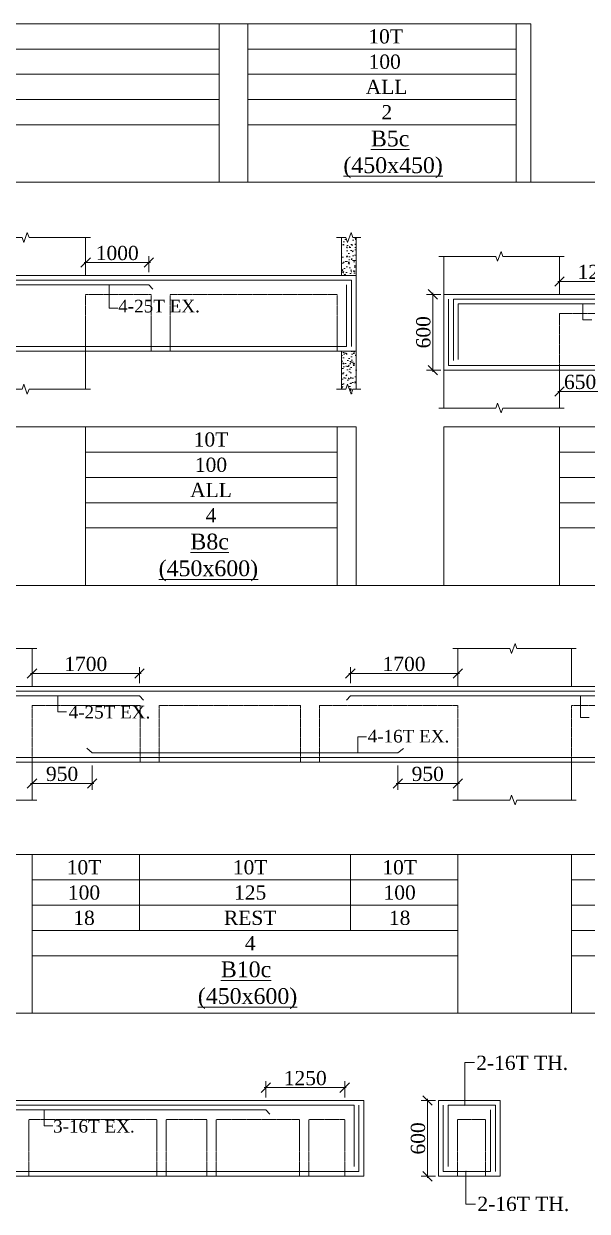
# Model space of a CAD drawing. Header units: millimetres. Extents: x 9781889 to 10654170, y -7832723 to -7608561.
# Drawn here: x 9931014 to 9939931, y -7796186 to -7777391 of the extents above; entities that cross this region are included whole.
import ezdxf
from ezdxf.enums import TextEntityAlignment as Align

# ---------------------------------------------------------------- set-up
doc = ezdxf.new("R2010")
doc.units = ezdxf.units.MM
doc.header["$LTSCALE"] = 10
doc.header["$PDMODE"] = 3
doc.linetypes.add('HIDDEN', pattern=[0.375, 0.25, -0.125])
for name, color, linetype, lineweight in [('S-CUT OUT LINE', 9, 'Continuous', 0), ('S-DIM L.S.', 7, 'Continuous', 0), ('S-HATCH', 8, 'Continuous', 0), ('S-L.S.SECTION', 5, 'Continuous', 0), ('S-L.S.SLAB LINE', 252, 'HIDDEN', 0), ('S-L.S.STEEL', 1, 'Continuous', 9), ('S-SECTION MARK', 7, 'Continuous', 0), ('S-SHEET', 251, 'Continuous', 0), ('S-TEXT', 7, 'Continuous', 0), ('S-TEXT L.S. BEAM NO.', 30, 'Continuous', 0), ('S-TEXT. L.S.', 7, 'Continuous', 0)]:
    doc.layers.add(name, color=color, linetype=linetype, lineweight=lineweight)
doc.styles.add('135', font='arial.ttf', dxfattribs={"width": 0.8, "height": 135})
doc.styles.get("Standard").update_dxf_attribs({"font": 'arial.ttf'})
doc.styles.add('TEXT', font='times.ttf')
doc.dimstyles.new('75', dxfattribs={"dimtxt": 135, "dimasz": 90, "dimexe": 0.1, "dimexo": 0.03, "dimgap": 0.09, "dimtad": 1, "dimdec": 0, "dimzin": 0, "dimdsep": 46, "dimtxsty": '135', "dimblk": 'ARCHTICK', "dimcen": 0.09, "dimclrd": 256, "dimclre": 256, "dimclrt": 256, "dimadec": 0, "dimazin": 0, "dimtfac": 1, "dimtdec": 0, "dimtofl": 0, "dimtmove": 1, "dimatfit": 3, "dimldrblk": 'DOTSMALL', "dimfxl": 1, "dimtolj": 1, "dimtzin": 0, "dimlwd": -1, "dimlwe": -1, "dimarcsym": 0})
doc.dimstyles.new('SETU_1', dxfattribs={"dimtxt": 200, "dimasz": 150, "dimexe": 100, "dimexo": 50, "dimgap": 35, "dimtad": 1, "dimdec": 0, "dimzin": 0, "dimdsep": 46, "dimtxsty": 'Standard', "dimblk": 'OBLIQUE', "dimcen": 150, "dimdle": 25, "dimclrd": 256, "dimclre": 7, "dimclrt": 256, "dimadec": 0, "dimazin": 0, "dimtfac": 1, "dimtdec": 0, "dimtofl": 0, "dimtmove": 1, "dimatfit": 3, "dimfxl": 1, "dimtolj": 1, "dimtzin": 0, "dimlwd": -1, "dimlwe": 5, "dimarcsym": 1})
pattern_1 = [(50, (-102448.59, 44267.31), (182.184669, -15.9390855), [19.05, -209.55]), (355, (-102448.59, 44267.31), (-35.2434214, 191.0568452), [15.24, -167.6405842]), (100.4514447, (-102433.4, 44265.98), (146.941247, 175.117752), [16.1900088, -178.0902446]), (46.1842, (-102448.59, 44318.11), (271.079041, -42.042328), [28.575, -314.325]), (96.6355576, (-102426, 44314.6), (237.404134, 247.4261246), [24.285023, -267.135608]), (351.1841512, (-102448.6, 44318.1), (237.404134, 247.4261246), [22.859967, -251.459732]), (21, (-102423.19, 44305.41), (151.6143913, -102.2651982), [19.05, -209.55]), (326, (-102423.19, 44305.41), (61.8020283, 184.187966), [15.24, -167.64]), (71.451445, (-102410.55, 44296.89), (213.4164193, 81.922769), [16.1900088, -178.0899376]), (37.5, (-102448.59, 44267.31), (3.08860325, 84.55503887), [0, -165.608, 0, -170.18, 0, -168.275]), (7.5, (-102448.59, 44267.31), (66.8196625, 100.1805748), [0, -97.028, 0, -161.798, 0, -64.135]), (327.5, (-102505.23, 44267.31), (135.59059517, -5.728744), [0, -63.5, 0, -198.12, 0, -262.89]), (317.5, (-102530.63, 44267.31), (148.1291814, 25.426491), [0, -82.55, 0, -131.572, 0, -186.69])]

# ---------------------------------------------------------------- blocks, each defined once
blk = doc.blocks.new('_Oblique')
at = {"color": 0, "linetype": 'ByBlock', "lineweight": -2}
blk.add_line((-0.5, -0.5), (0.5, 0.5), dxfattribs=at)
blk = doc.blocks.new('*D88')
at = {"layer": 'Defpoints', "color": 0, "transparency": 16777216}
for p in [(9931993, -7781171), (9931993, -7781374, 0), (9932993, -7781374, 0)]:
    blk.add_point(p, dxfattribs=at)
at = {"layer": 'S-DIM L.S.', "color": 7, "lineweight": 5, "transparency": 16777216}
for p, q in [((9931993, -7781324), (9931993, -7781071)), ((9932993, -7781324), (9932993, -7781071))]:
    blk.add_line(p, q, dxfattribs=at)
at = {"layer": 'S-DIM L.S.', "transparency": 16777216}
blk.add_line((9933018, -7781171), (9931968, -7781171), dxfattribs=at)
at = {"layer": 'S-DIM L.S.', "transparency": 16777216, "xscale": 150, "yscale": 150, "zscale": 150, "rotation": 180}
blk.add_blockref('_Oblique', (9931993, -7781171), dxfattribs=at)
at = {"layer": 'S-DIM L.S.', "transparency": 16777216, "xscale": 150, "yscale": 150, "zscale": 150}
blk.add_blockref('_Oblique', (9932993, -7781171), dxfattribs=at)
at = {"layer": 'S-DIM L.S.', "transparency": 16777216, "insert": (9932493, -7781021), "char_height": 225, "attachment_point": 5, "style": 'TEXT'}
blk.add_mtext('\\A1;1000', dxfattribs=at)
blk = doc.blocks.new('_ArchTick')
at = {"color": 0, "linetype": 'ByBlock', "const_width": 0.15}
blk.add_lwpolyline([(-0.5, -0.5), (0.5, 0.5)], dxfattribs=at)
blk = doc.blocks.new('*D89')
at = {"layer": 'Defpoints', "color": 0, "transparency": 16777216}
for p in [(9937663, -7781674), (9937488, -7782874), (9937663, -7782874)]:
    blk.add_point(p, dxfattribs=at)
at = {"layer": 'S-DIM L.S.', "color": 7, "lineweight": 5, "transparency": 16777216}
for p, q in [((9937613, -7781674), (9937388, -7781674)), ((9937613, -7782874), (9937388, -7782874))]:
    blk.add_line(p, q, dxfattribs=at)
at = {"layer": 'S-DIM L.S.', "transparency": 16777216}
blk.add_line((9937488, -7781649), (9937488, -7782899), dxfattribs=at)
at = {"layer": 'S-DIM L.S.', "transparency": 16777216, "xscale": 150, "yscale": 150, "zscale": 150}
for p, rotation in [((9937488, -7781674), 90), ((9937488, -7782874), 270)]:
    blk.add_blockref('_Oblique', p, dxfattribs=dict(at, rotation=rotation))
at = {"layer": 'S-DIM L.S.', "transparency": 16777216, "insert": (9937338, -7782274), "char_height": 225, "attachment_point": 5, "rotation": 90, "style": 'TEXT'}
blk.add_mtext('\\A1;600', dxfattribs=at)
blk = doc.blocks.new('*D78')
at = {"layer": 'Defpoints', "color": 0, "transparency": 16777216}
for p in [(9939493, -7781471), (9939493, -7781674, 0), (9940743, -7781674, 0)]:
    blk.add_point(p, dxfattribs=at)
at = {"layer": 'S-DIM L.S.', "transparency": 16777216}
blk.add_line((9940768, -7781471), (9939468, -7781471), dxfattribs=at)
at = {"layer": 'S-DIM L.S.', "color": 7, "lineweight": 5, "transparency": 16777216}
for p, q in [((9939493, -7781624), (9939493, -7781371)), ((9940743, -7781624), (9940743, -7781371))]:
    blk.add_line(p, q, dxfattribs=at)
at = {"layer": 'S-DIM L.S.', "transparency": 16777216, "xscale": 150, "yscale": 150, "zscale": 150, "rotation": 180}
blk.add_blockref('_Oblique', (9939493, -7781471), dxfattribs=at)
at = {"layer": 'S-DIM L.S.', "transparency": 16777216, "xscale": 150, "yscale": 150, "zscale": 150}
blk.add_blockref('_Oblique', (9940743, -7781471), dxfattribs=at)
at = {"layer": 'S-DIM L.S.', "transparency": 16777216, "insert": (9940118, -7781321), "char_height": 225, "attachment_point": 5, "style": 'TEXT'}
blk.add_mtext('\\A1;1250', dxfattribs=at)
blk = doc.blocks.new('*D80')
at = {"layer": 'Defpoints', "color": 0, "transparency": 16777216}
for p in [(9939493, -7782874, 0), (9940143, -7782874, 0), (9939493, -7783211)]:
    blk.add_point(p, dxfattribs=at)
at = {"layer": 'S-DIM L.S.', "color": 7, "lineweight": 5, "transparency": 16777216}
for p, q in [((9939493, -7782924), (9939493, -7783311)), ((9940143, -7782924), (9940143, -7783311))]:
    blk.add_line(p, q, dxfattribs=at)
at = {"layer": 'S-DIM L.S.', "transparency": 16777216}
blk.add_line((9940168, -7783211), (9939468, -7783211), dxfattribs=at)
at = {"layer": 'S-DIM L.S.', "transparency": 16777216, "xscale": 150, "yscale": 150, "zscale": 150, "rotation": 180}
blk.add_blockref('_Oblique', (9939493, -7783211), dxfattribs=at)
at = {"layer": 'S-DIM L.S.', "transparency": 16777216, "xscale": 150, "yscale": 150, "zscale": 150}
blk.add_blockref('_Oblique', (9940143, -7783211), dxfattribs=at)
at = {"layer": 'S-DIM L.S.', "transparency": 16777216, "insert": (9939818, -7783061), "char_height": 225, "attachment_point": 5, "style": 'TEXT'}
blk.add_mtext('\\A1;650', dxfattribs=at)
blk = doc.blocks.new('*D47')
at = {"layer": 'Defpoints', "color": 0, "transparency": 16777216}
for p in [(9931145, -7787675), (9931145, -7787879, 0), (9932845, -7787879, 0)]:
    blk.add_point(p, dxfattribs=at)
at = {"layer": 'S-DIM L.S.', "transparency": 16777216}
blk.add_line((9932870, -7787675), (9931120, -7787675), dxfattribs=at)
at = {"layer": 'S-DIM L.S.', "color": 7, "lineweight": 5, "transparency": 16777216}
for p, q in [((9931145, -7787829), (9931145, -7787575)), ((9932845, -7787829), (9932845, -7787575))]:
    blk.add_line(p, q, dxfattribs=at)
at = {"layer": 'S-DIM L.S.', "transparency": 16777216, "xscale": 150, "yscale": 150, "zscale": 150, "rotation": 180}
blk.add_blockref('_Oblique', (9931145, -7787675), dxfattribs=at)
at = {"layer": 'S-DIM L.S.', "transparency": 16777216, "xscale": 150, "yscale": 150, "zscale": 150}
blk.add_blockref('_Oblique', (9932845, -7787675), dxfattribs=at)
at = {"layer": 'S-DIM L.S.', "transparency": 16777216, "insert": (9931995, -7787525), "char_height": 225, "attachment_point": 5, "style": 'TEXT'}
blk.add_mtext('\\A1;1700', dxfattribs=at)
blk = doc.blocks.new('*D49')
at = {"layer": 'Defpoints', "color": 0, "transparency": 16777216}
for p in [(9937882, -7787675), (9936182, -7787879, 0), (9937882, -7787879, 0)]:
    blk.add_point(p, dxfattribs=at)
at = {"layer": 'S-DIM L.S.', "transparency": 16777216}
blk.add_line((9936157, -7787675), (9937907, -7787675), dxfattribs=at)
at = {"layer": 'S-DIM L.S.', "color": 7, "lineweight": 5, "transparency": 16777216}
for p, q in [((9936182, -7787829), (9936182, -7787575)), ((9937882, -7787829), (9937882, -7787575))]:
    blk.add_line(p, q, dxfattribs=at)
at = {"layer": 'S-DIM L.S.', "transparency": 16777216, "xscale": 150, "yscale": 150, "zscale": 150, "rotation": 180}
blk.add_blockref('_Oblique', (9936182, -7787675), dxfattribs=at)
at = {"layer": 'S-DIM L.S.', "transparency": 16777216, "xscale": 150, "yscale": 150, "zscale": 150}
blk.add_blockref('_Oblique', (9937882, -7787675), dxfattribs=at)
at = {"layer": 'S-DIM L.S.', "transparency": 16777216, "insert": (9937032, -7787525), "char_height": 225, "attachment_point": 5, "style": 'TEXT'}
blk.add_mtext('\\A1;1700', dxfattribs=at)
blk = doc.blocks.new('*D52')
at = {"layer": 'Defpoints', "color": 0, "transparency": 16777216}
for p in [(9936932, -7789079, 0), (9937882, -7789079, 0), (9937882, -7789415)]:
    blk.add_point(p, dxfattribs=at)
at = {"layer": 'S-DIM L.S.', "color": 7, "lineweight": 5, "transparency": 16777216}
for p, q in [((9936932, -7789129), (9936932, -7789515)), ((9937882, -7789129), (9937882, -7789515))]:
    blk.add_line(p, q, dxfattribs=at)
at = {"layer": 'S-DIM L.S.', "transparency": 16777216}
blk.add_line((9936907, -7789415), (9937907, -7789415), dxfattribs=at)
at = {"layer": 'S-DIM L.S.', "transparency": 16777216, "xscale": 150, "yscale": 150, "zscale": 150, "rotation": 180}
blk.add_blockref('_Oblique', (9936932, -7789415), dxfattribs=at)
at = {"layer": 'S-DIM L.S.', "transparency": 16777216, "xscale": 150, "yscale": 150, "zscale": 150}
blk.add_blockref('_Oblique', (9937882, -7789415), dxfattribs=at)
at = {"layer": 'S-DIM L.S.', "transparency": 16777216, "insert": (9937407, -7789265), "char_height": 225, "attachment_point": 5, "style": 'TEXT'}
blk.add_mtext('\\A1;950', dxfattribs=at)
blk = doc.blocks.new('*D53')
at = {"layer": 'Defpoints', "color": 0, "transparency": 16777216}
for p in [(9931145, -7789079, 0), (9932095, -7789079, 0), (9931145, -7789415)]:
    blk.add_point(p, dxfattribs=at)
at = {"layer": 'S-DIM L.S.', "color": 7, "lineweight": 5, "transparency": 16777216}
for p, q in [((9931145, -7789129), (9931145, -7789515)), ((9932095, -7789129), (9932095, -7789515))]:
    blk.add_line(p, q, dxfattribs=at)
at = {"layer": 'S-DIM L.S.', "transparency": 16777216}
blk.add_line((9932120, -7789415), (9931120, -7789415), dxfattribs=at)
at = {"layer": 'S-DIM L.S.', "transparency": 16777216, "xscale": 150, "yscale": 150, "zscale": 150, "rotation": 180}
blk.add_blockref('_Oblique', (9931145, -7789415), dxfattribs=at)
at = {"layer": 'S-DIM L.S.', "transparency": 16777216, "xscale": 150, "yscale": 150, "zscale": 150}
blk.add_blockref('_Oblique', (9932095, -7789415), dxfattribs=at)
at = {"layer": 'S-DIM L.S.', "transparency": 16777216, "insert": (9931620, -7789265), "char_height": 225, "attachment_point": 5, "style": 'TEXT'}
blk.add_mtext('\\A1;950', dxfattribs=at)
blk = doc.blocks.new('*D139')
at = {"layer": 'Defpoints', "color": 0, "transparency": 16777216}
for p in [(9936093, -7794229), (9934843, -7794433, 0), (9936093, -7794433, 0)]:
    blk.add_point(p, dxfattribs=at)
at = {"layer": 'S-DIM L.S.', "transparency": 16777216}
blk.add_line((9934818, -7794229), (9936118, -7794229), dxfattribs=at)
at = {"layer": 'S-DIM L.S.', "color": 7, "lineweight": 5, "transparency": 16777216}
for p, q in [((9934843, -7794383), (9934843, -7794129)), ((9936093, -7794383), (9936093, -7794129))]:
    blk.add_line(p, q, dxfattribs=at)
at = {"layer": 'S-DIM L.S.', "transparency": 16777216, "xscale": 150, "yscale": 150, "zscale": 150, "rotation": 180}
blk.add_blockref('_Oblique', (9934843, -7794229), dxfattribs=at)
at = {"layer": 'S-DIM L.S.', "transparency": 16777216, "xscale": 150, "yscale": 150, "zscale": 150}
blk.add_blockref('_Oblique', (9936093, -7794229), dxfattribs=at)
at = {"layer": 'S-DIM L.S.', "transparency": 16777216, "insert": (9935468, -7794080), "char_height": 225, "attachment_point": 5, "style": 'TEXT'}
blk.add_mtext('\\A1;1250', dxfattribs=at)
blk = doc.blocks.new('*D142')
at = {"layer": 'Defpoints', "color": 0, "transparency": 16777216}
for p in [(9937577, -7794433), (9937402, -7795633), (9937577, -7795633)]:
    blk.add_point(p, dxfattribs=at)
at = {"layer": 'S-DIM L.S.', "color": 7, "lineweight": 5, "transparency": 16777216}
for p, q in [((9937527, -7794433), (9937302, -7794433)), ((9937527, -7795633), (9937302, -7795633))]:
    blk.add_line(p, q, dxfattribs=at)
at = {"layer": 'S-DIM L.S.', "transparency": 16777216}
blk.add_line((9937402, -7794408), (9937402, -7795658), dxfattribs=at)
at = {"layer": 'S-DIM L.S.', "transparency": 16777216, "xscale": 150, "yscale": 150, "zscale": 150}
for p, rotation in [((9937402, -7794433), 90), ((9937402, -7795633), 270)]:
    blk.add_blockref('_Oblique', p, dxfattribs=dict(at, rotation=rotation))
at = {"layer": 'S-DIM L.S.', "transparency": 16777216, "insert": (9937253, -7795033), "char_height": 225, "attachment_point": 5, "rotation": 90, "style": 'TEXT'}
blk.add_mtext('\\A1;600', dxfattribs=at)

msp = doc.modelspace()

# ---------------------------------------------------------------- hatches: boundary and pattern name
at = {"layer": 'S-HATCH'}
h = msp.add_hatch(dxfattribs=at)
h.set_pattern_fill('AR-CONC', color=256)
h.set_pattern_definition(pattern_1)
h.paths.add_polyline_path([(9936042.8, -7781374.5), (9936272.8, -7781374.5), (9936272.8, -7780774.5), (9936223.1, -7780774.5), (9936195.1, -7780697.6), (9936139.2, -7780851.3), (9936111.2, -7780774.5), (9936042.8, -7780774.5)])
h = msp.add_hatch(dxfattribs=at)
h.set_pattern_fill('AR-CONC', color=256)
h.set_pattern_definition(pattern_1)
h.paths.add_polyline_path([(9936139.2, -7783097.6), (9936195.1, -7783251.3), (9936223.1, -7783174.5), (9936272.8, -7783174.5), (9936272.8, -7782574.5), (9936042.8, -7782574.5), (9936042.8, -7783174.5), (9936111.2, -7783174.5)])

# ---------------------------------------------------------------- linework, layer by layer
at = {"layer": 'S-CUT OUT LINE', "color": 5, "elevation": 0}
for points in [[(9930114.5, -7780774.5), (9930986, -7780774.5), (9931013.9, -7780851.3), (9931069.9, -7780697.6), (9931097.9, -7780774.5), (9932067.8, -7780774.5)], [(9935964.5, -7780774.5), (9936111.2, -7780774.5), (9936139.2, -7780851.3), (9936195.1, -7780697.6), (9936223.1, -7780774.5), (9936347.8, -7780774.5)], [(9937584.4, -7781074.5), (9938484.8, -7781074.5), (9938512.8, -7781151.3), (9938568.7, -7780997.6), (9938596.7, -7781074.5), (9939567.7, -7781074.5)], [(9930114.5, -7783174.5), (9930986, -7783174.5), (9931013.9, -7783097.6), (9931069.9, -7783251.3), (9931097.9, -7783174.5), (9932067.8, -7783174.5)], [(9935964.5, -7783174.5), (9936111.2, -7783174.5), (9936139.2, -7783097.6), (9936195.1, -7783251.3), (9936223.1, -7783174.5), (9936347.8, -7783174.5)], [(9937584.4, -7783474.5), (9938484.8, -7783474.5), (9938512.8, -7783397.6), (9938568.7, -7783551.3), (9938596.7, -7783474.5), (9939567.7, -7783474.5)], [(9929266.4, -7787278.9), (9930219.7, -7787278.9), (9930247.7, -7787355.7), (9930303.6, -7787202), (9930331.6, -7787278.9), (9931219.7, -7787278.9)], [(9937803.9, -7787278.9), (9938705.5, -7787278.9), (9938733.5, -7787355.7), (9938789.5, -7787202), (9938817.4, -7787278.9), (9939757.2, -7787278.9)], [(9929266.4, -7789678.9), (9930219.7, -7789678.9), (9930247.7, -7789602), (9930303.6, -7789755.7), (9930331.6, -7789678.9), (9931219.7, -7789678.9)], [(9937803.9, -7789678.9), (9938705.5, -7789678.9), (9938733.5, -7789602), (9938789.5, -7789755.7), (9938817.4, -7789678.9), (9939757.2, -7789678.9)]]:
    msp.add_lwpolyline(points, dxfattribs=at)
at = {"layer": 'S-L.S.SECTION'}
for p, q in [((9931992.8, -7781374.5, 0), (9931992.8, -7780774.5, 0)), ((9936042.8, -7781374.5, 0), (9936042.8, -7780774.5, 0)), ((9936272.8, -7781374.5, 0), (9936272.8, -7780774.5, 0)), ((9937662.7, -7781674.5, 0), (9937662.7, -7781074.5, 0)), ((9939492.7, -7781674.5, 0), (9939492.7, -7781074.5, 0)), ((9922197.8, -7781374.5, 0), (9936272.8, -7781374.5, 0)), ((9936272.8, -7782574.5, 0), (9936272.8, -7781374.5, 0)), ((9937662.7, -7781674.5, 0), (9945872.7, -7781674.5, 0)), ((9937662.7, -7781674.5, 0), (9937662.7, -7782874.5, 0)), ((9916827.7, -7782575.6, 0), (9936272.8, -7782574.5, 0)), ((9931992.8, -7782574.5, 0), (9931992.8, -7783174.5, 0)), ((9936042.8, -7782574.5, 0), (9936042.8, -7783174.5, 0)), ((9936272.8, -7782574.5, 0), (9936272.8, -7783174.5, 0)), ((9937662.7, -7782874.5, 0), (9945872.7, -7782874.5, 0)), ((9937662.7, -7782874.5, 0), (9937662.7, -7783474.5, 0)), ((9939492.7, -7782874.5, 0), (9939492.7, -7783474.5, 0)), ((9931144.7, -7787878.9, 0), (9931144.7, -7787278.9, 0)), ((9937882.2, -7787878.9, 0), (9937882.2, -7787278.9, 0)), ((9939682.2, -7787878.9, 0), (9939682.2, -7787278.9, 0)), ((9916827.7, -7787878.9, 0), (9943661.6, -7787878.9, 0)), ((9916827.7, -7789078.9, 0), (9943661.6, -7789078.9, 0)), ((9931144.7, -7789078.9, 0), (9931144.7, -7789678.9, 0)), ((9937882.2, -7789078.9, 0), (9937882.2, -7789678.9, 0)), ((9939682.2, -7789078.9, 0), (9939682.2, -7789678.9, 0)), ((9936393.1, -7794433.3, 0), (9927138.1, -7794433.3, 0)), ((9936393, -7794433.3, 0), (9936393, -7795633.3, 0)), ((9937577.5, -7794433.3, 0), (9938552, -7794433.3, 0)), ((9937577.5, -7794433.3), (9937577.5, -7795633.3)), ((9938552, -7795633.3, 0), (9938552, -7794433.3, 0)), ((9936393.1, -7795633.3, 0), (9927438.1, -7795633.3, 0)), ((9937577.5, -7795633.3, 0), (9938552, -7795633.3, 0))]:
    msp.add_line(p, q, dxfattribs=at)
at = {"layer": 'S-L.S.SLAB LINE', "ltscale": 0.3}
for p, q in [((9931992.8, -7781674.5, 0), (9933030.7, -7781674.5, 0)), ((9931992.8, -7781674.5, 0), (9931992.8, -7782574.5, 0)), ((9933030.7, -7781674.5, 0), (9933030.7, -7782574.5, 0)), ((9933330.7, -7781674.5, 0), (9935972.8, -7781674.5, 0)), ((9933330.7, -7781674.5, 0), (9933330.7, -7782574.5, 0)), ((9935972.8, -7781674.5, 0), (9935972.8, -7782574.5, 0)), ((9937662.7, -7781974.5, 0), (9937662.7, -7781974.5, 0)), ((9939492.7, -7781974.5, 0), (9944042.7, -7781974.5)), ((9939492.7, -7781974.5, 0), (9939492.7, -7782874.5, 0)), ((9931144.7, -7788178.9, 0), (9932857.2, -7788178.9, 0)), ((9931144.7, -7788178.9, 0), (9931144.7, -7789078.9, 0)), ((9932857.2, -7788178.9, 0), (9932857.2, -7789078.9, 0)), ((9933157.2, -7788178.9, 0), (9935394.7, -7788178.9, 0)), ((9933157.2, -7788178.9, 0), (9933157.2, -7789078.9, 0)), ((9935394.7, -7788178.9, 0), (9935394.7, -7789078.9, 0)), ((9935694.7, -7788178.9, 0), (9937882.2, -7788178.9, 0)), ((9935694.7, -7788178.9, 0), (9935694.7, -7789078.9, 0)), ((9937882.2, -7788178.9, 0), (9937882.2, -7789078.9, 0)), ((9939682.2, -7788178.9, 0), (9940719.7, -7788178.9, 0)), ((9939682.2, -7788178.9, 0), (9939682.2, -7789078.9, 0)), ((9933119.1, -7794733.3, 0), (9931093.1, -7794733.3, 0)), ((9931093.1, -7794733.3), (9931093.1, -7795633.3)), ((9933119.1, -7794733.3), (9933119.1, -7795633.3)), ((9933910.9, -7794733.3, 0), (9933269.1, -7794733.3, 0)), ((9933269.1, -7794733.3), (9933269.1, -7795633.3)), ((9933910.9, -7794733.3), (9933910.9, -7795633.3)), ((9935375.9, -7794733.3, 0), (9934060.9, -7794733.3, 0)), ((9934060.9, -7794733.3), (9934060.9, -7795633.3)), ((9935375.9, -7794733.3), (9935375.9, -7795633.3)), ((9936093.1, -7794733.3, 0), (9935525.9, -7794733.3, 0)), ((9935525.9, -7794733.3), (9935525.9, -7795633.3)), ((9936093, -7794733.3, 0), (9936093, -7795633.3, 0)), ((9936393.1, -7794733.3, 0), (9936393, -7794733.3, 0)), ((9937577.5, -7794733.3, 0), (9937577.5, -7794733.3, 0)), ((9937877.5, -7794733.3, 0), (9938322, -7794733.3, 0)), ((9937877.5, -7794733.3, 0), (9937877.5, -7795633.3, 0)), ((9938322, -7794733.3, 0), (9938322, -7795633.3, 0))]:
    msp.add_line(p, q, dxfattribs=at)
at = {"layer": 'S-L.S.STEEL'}
for p, q in [((9922283.3, -7781449.5, 0), (9936197.8, -7781449.5, 0)), ((9936197.8, -7782499.5, 0), (9936197.8, -7781449.5, 0)), ((9932992.9, -7781524.5, 0), (9933056.1, -7781591.3, 0)), ((9936122.8, -7782499.5, 0), (9936122.8, -7781524.5, 0)), ((9937737.7, -7782799.5, 0), (9937737.7, -7781749.5, 0)), ((9937812.7, -7781749.5, 0), (9945797.7, -7781749.5, 0)), ((9937812.7, -7782719.8, 0), (9937812.7, -7781749.5, 0)), ((9940742.8, -7781824.5, 0), (9937887.7, -7781824.5, 0)), ((9937887.7, -7782703.3, 0), (9937887.7, -7781824.5, 0)), ((9916902.7, -7782499.5, 0), (9936122.8, -7782499.5, 0)), ((9937737.7, -7782799.5, 0), (9945722.7, -7782799.5, 0)), ((9916977.7, -7787953.9, 0), (9943586.6, -7787953.9, 0)), ((9916902.7, -7789003.9, 0), (9943511.6, -7789003.9, 0)), ((9936243.1, -7794508.3, 0), (9927213.1, -7794508.3, 0)), ((9936243.1, -7795478.6, 0), (9936243.1, -7794508.3, 0)), ((9936318.1, -7795558.3, 0), (9936318.1, -7794508.3, 0)), ((9937652.5, -7795558.3, 0), (9937652.5, -7794508.3, 0)), ((9937727.5, -7794508.3, 0), (9938477, -7794508.3, 0)), ((9937727.5, -7795478.6, 0), (9937727.5, -7794508.3, 0)), ((9938402, -7795558.3, 0), (9938402, -7794583.3, 0)), ((9938477, -7795558.3, 0), (9938477, -7794508.3, 0)), ((9936318.1, -7795558.3, 0), (9927288.1, -7795558.3, 0)), ((9937652.5, -7795558.3, 0), (9938402, -7795558.3, 0))]:
    msp.add_line(p, q, dxfattribs=at)
at = {"layer": 'S-L.S.STEEL', "elevation": 0}
msp.add_lwpolyline([(9937021.5, -7788860.6), (9936932, -7788928.9), (9932094.8, -7788928.9), (9932012.8, -7788858.1)], dxfattribs=at)
at = {"layer": 'S-L.S.STEEL'}
for points in [[(9932992.9, -7781524.5, 0), (9928292.9, -7781524.5, 0), (9928229.7, -7781591.3, 0)], [(9927644.6, -7788028.9, 0), (9932844.6, -7788028.9, 0), (9932907.8, -7788095.7, 0)], [(9942461.6, -7788028.9, 0), (9936182.2, -7788028.9, 0), (9936119, -7788095.7, 0)], [(9929942.9, -7794583.3, 0), (9934842.9, -7794583.3, 0), (9934906.1, -7794650.1, 0)]]:
    msp.add_polyline3d(points, dxfattribs=at)
at = {"layer": 'S-SHEET'}
for p, q in [((9939037.8, -7777391.3, 0), (9916827.7, -7777391, 0)), ((9934107.7, -7777391, 0), (9934107.7, -7779900.3, 0)), ((9934557.7, -7777391, 0), (9934557.7, -7779900.3, 0)), ((9938807.7, -7777391, 0), (9938807.7, -7779900.3, 0)), ((9939037.8, -7777391.3, 0), (9939037.8, -7779900.6, 0)), ((9934107.7, -7777791, 0), (9926112.7, -7777791, 0)), ((9938807.7, -7777791, 0), (9934557.7, -7777791, 0)), ((9934107.7, -7778191, 0), (9926112.7, -7778191, 0)), ((9938807.7, -7778191, 0), (9934557.7, -7778191, 0)), ((9934107.7, -7778591, 0), (9926112.7, -7778591, 0)), ((9938807.7, -7778591, 0), (9934557.7, -7778591, 0)), ((9934107.7, -7778991, 0), (9926112.7, -7778991, 0)), ((9938807.7, -7778991, 0), (9934557.7, -7778991, 0)), ((9914774.6, -7779900.3), (9966108.7, -7779900.3)), ((9939037.8, -7779900.6, 0), (9916827.7, -7779900.3, 0)), ((9916827.7, -7783771, 0), (9936272.8, -7783771, 0)), ((9931992.8, -7783771, 0), (9931992.8, -7786280.2, 0)), ((9935972.8, -7783771, 0), (9935972.8, -7786280.2, 0)), ((9936272.8, -7783771, 0), (9936272.8, -7786280.2, 0)), ((9937662.7, -7783771, 0), (9945872.7, -7783771, 0)), ((9937662.7, -7783771), (9937662.7, -7786280.2)), ((9939492.7, -7783771), (9939492.7, -7786280.2)), ((9931992.8, -7784171, 0), (9935972.8, -7784171, 0)), ((9939492.7, -7784171, 0), (9944042.7, -7784171, 0)), ((9931992.8, -7784571, 0), (9935972.8, -7784571, 0)), ((9939492.7, -7784571, 0), (9944042.7, -7784571, 0)), ((9931992.8, -7784971, 0), (9935972.8, -7784971, 0)), ((9939492.7, -7784971, 0), (9944042.7, -7784971, 0)), ((9931992.8, -7785371, 0), (9935972.8, -7785371, 0)), ((9939492.7, -7785371, 0), (9944042.7, -7785371, 0)), ((9914774.6, -7786280.2), (9966108.7, -7786280.2)), ((9916827.7, -7786280.2, 0), (9936272.8, -7786280.2, 0)), ((9937662.7, -7786280.2, 0), (9945872.7, -7786280.2, 0)), ((9916827.7, -7790541.4, 0), (9943661.6, -7790541.4, 0)), ((9931144.7, -7790541.4, 0), (9931144.7, -7793050.7, 0)), ((9932844.7, -7790541.4, 0), (9932844.7, -7791741.4, 0)), ((9936182.2, -7790541.4, 0), (9936182.2, -7791741.4, 0)), ((9937882.2, -7790541.4, 0), (9937882.2, -7793050.7, 0)), ((9939682.2, -7790541.4, 0), (9939682.2, -7793050.7, 0)), ((9931144.7, -7790941.4, 0), (9937882.2, -7790941.4, 0)), ((9939682.2, -7790941.4, 0), (9943361.6, -7790941.4, 0)), ((9931144.7, -7791341.4, 0), (9937882.2, -7791341.4, 0)), ((9939682.2, -7791341.4, 0), (9943361.6, -7791341.4, 0)), ((9931144.7, -7791741.4, 0), (9937882.2, -7791741.4, 0)), ((9939682.2, -7791741.4, 0), (9943361.6, -7791741.4, 0)), ((9931144.7, -7792141.4, 0), (9937882.2, -7792141.4, 0)), ((9939682.2, -7792141.4, 0), (9943361.6, -7792141.4, 0)), ((9914774.6, -7793050.7), (9966108.7, -7793050.7)), ((9916827.7, -7793050.7, 0), (9943661.6, -7793050.7, 0))]:
    msp.add_line(p, q, dxfattribs=at)

# ---------------------------------------------------------------- texts
at = {"layer": 'S-TEXT', "linetype": 'ByBlock', "style": 'TEXT'}
for s, p in [('10T', (9936740.6, -7777591, 0)), ('100', (9936725.3, -7777991, 0)), ('ALL', (9936755, -7778391, 0)), ('2', (9936759.1, -7778791, 0)), ('10T', (9933976.5, -7783971, 0)), ('100', (9933976.5, -7784371, 0)), ('ALL', (9933976.5, -7784771, 0)), ('4', (9933976.5, -7785171, 0)), ('10T', (9931967.4, -7790741.4, 0)), ('10T', (9934596.5, -7790741.4, 0)), ('10T', (9936962.1, -7790741.4, 0)), ('100', (9931967.4, -7791141.4, 0)), ('125', (9934596.5, -7791141.4, 0)), ('100', (9936962.1, -7791141.4, 0)), ('18', (9931967.4, -7791541.4, 0)), ('REST', (9934596.5, -7791541.4, 0)), ('18', (9936962.1, -7791541.4, 0)), ('4', (9934596.5, -7791941.4, 0))]:
    msp.add_text(s, height=225, dxfattribs=at).set_placement(p, align=Align.MIDDLE_CENTER)
at = {"layer": 'S-TEXT L.S. BEAM NO.', "color": 145, "linetype": 'ByBlock', "style": 'TEXT'}
for s, p in [('%%UB5c', (9936507.5, -7779331.7, 0)), ('%%U(450x450)', (9936072, -7779754.7, 0))]:
    msp.add_text(s, height=250, dxfattribs=at).set_placement(p)
at = {"layer": 'S-TEXT L.S. BEAM NO.', "color": 140, "linetype": 'ByBlock', "style": 'TEXT'}
for s, p in [('%%UB8c', (9933651.1, -7785711.6, 0)), ('%%U(450x600)', (9933148.7, -7786134.6, 0)), ('%%UB10c', (9934132.3, -7792482.1, 0)), ('%%U(450x600)', (9933768.7, -7792905.1, 0))]:
    msp.add_text(s, height=250, dxfattribs=at).set_placement(p)
at = {"layer": 'S-TEXT. L.S.', "style": 'TEXT'}
for s, height, p in [('4-25T EX.', 200, (9932508.7, -7781960, 0)), ('4-25T EX.', 200, (9931724.3, -7788386.4, 0)), ('4-16T EX.', 200, (9936455.7, -7788766.8, 0)), ('2-16T TH.', 225, (9938174.3, -7793949, 0)), ('3-16T EX.', 200, (9931477.8, -7794940.8, 0)), ('2-16T TH.', 225, (9938192.7, -7796181.1, 0))]:
    msp.add_text(s, height=height, dxfattribs=at).set_placement(p)

# ---------------------------------------------------------------- dimensions: what is measured, and where the dimension line sits
at = {"layer": 'S-DIM L.S.'}
for base, p1, p2, picture, middle in [((9931992.9, -7781170.7, 0), (9932992.9, -7781374.5, 0), (9931992.9, -7781374.5, 0), '*D88', (9932492.9, -7781021.2, 0)), ((9939492.8, -7781470.7, 0), (9940742.8, -7781674.5, 0), (9939492.8, -7781674.5, 0), '*D78', (9940117.8, -7781321.2, 0)), ((9939492.7, -7783210.5, 0), (9940142.8, -7782874.5, 0), (9939492.7, -7782874.5, 0), '*D80', (9939817.8, -7783061.1, 0)), ((9931144.6, -7787675.1, 0), (9932844.6, -7787878.9, 0), (9931144.6, -7787878.9, 0), '*D47', (9931994.6, -7787525.3, 0)), ((9931144.7, -7789414.9, 0), (9932094.8, -7789078.9, 0), (9931144.7, -7789078.9, 0), '*D53', (9931619.8, -7789265.2, 0))]:
    dim = msp.add_linear_dim(base=base, p1=p1, p2=p2, dimstyle='SETU_1', override={"dimtxt": 225, "dimtxsty": 'TEXT'}, dxfattribs=at)
    dim.commit()
    dim.dimension.update_dxf_attribs({"geometry": picture, "text_midpoint": middle})
at = {"layer": 'S-DIM L.S.', "color": 7}
for base, p1, p2, picture, middle in [((9937487.5, -7782874.5), (9937662.7, -7781674.5), (9937662.7, -7782874.5), '*D89', (9937338.1, -7782274.5)), ((9937402.3, -7795633.3, 0), (9937577.5, -7794433.3, 0), (9937577.5, -7795633.3, 0), '*D142', (9937252.9, -7795033.3, 0))]:
    dim = msp.add_linear_dim(base=base, p1=p1, p2=p2, angle=90, dimstyle='SETU_1', override={"dimtxt": 225, "dimlfac": 0.5, "dimtxsty": 'TEXT'}, dxfattribs=at)
    dim.commit()
    dim.dimension.update_dxf_attribs({"geometry": picture, "text_midpoint": middle})
at = {"layer": 'S-DIM L.S.'}
for base, p1, p2, picture, middle in [((9937882.2, -7787675.1, 0), (9936182.2, -7787878.9, 0), (9937882.2, -7787878.9, 0), '*D49', (9937032.2, -7787525.3, 0)), ((9937882.2, -7789414.9, 0), (9936932, -7789078.9, 0), (9937882.2, -7789078.9, 0), '*D52', (9937407.1, -7789265.2, 0)), ((9936092.9, -7794229.5, 0), (9934842.9, -7794433.3, 0), (9936092.9, -7794433.3, 0), '*D139', (9935467.9, -7794080, 0))]:
    dim = msp.add_linear_dim(base=base, p1=p1, p2=p2, angle=180, dimstyle='SETU_1', override={"dimtxt": 225, "dimtxsty": 'TEXT'}, dxfattribs=at)
    dim.commit()
    dim.dimension.update_dxf_attribs({"geometry": picture, "text_midpoint": middle})

# ---------------------------------------------------------------- leaders
at = {"layer": 'S-SECTION MARK'}
for points in [[(9932363.3, -7781524.5, 0), (9932363.3, -7781890, 0), (9932502.6, -7781890, 0)], [(9939863.2, -7781824.5, 0), (9939863.2, -7782076.8, 0), (9940002.5, -7782076.8, 0)], [(9931550.3, -7788028.9, 0), (9931550.3, -7788281.2, 0), (9931689.6, -7788281.2, 0)], [(9939824.2, -7788028.9, 0), (9939824.2, -7788369.4, 0), (9939963.6, -7788369.4, 0)], [(9936301.7, -7788928.9, 0), (9936301.7, -7788676.5, 0), (9936437.1, -7788676.5, 0)], [(9937992.7, -7794508.3, 0), (9937992.7, -7793833.8, 0), (9938145.2, -7793833.8, 0)], [(9931336.5, -7794583.3, 0), (9931336.5, -7794835.6, 0), (9931475.8, -7794835.6, 0)], [(9938011, -7795554.3, 0), (9938011, -7796076.3, 0), (9938163.6, -7796076.3, 0)]]:
    msp.add_leader(points, dimstyle='75', override={"dimasz": 75}, dxfattribs=at)

doc.saveas('drawing.dxf')
